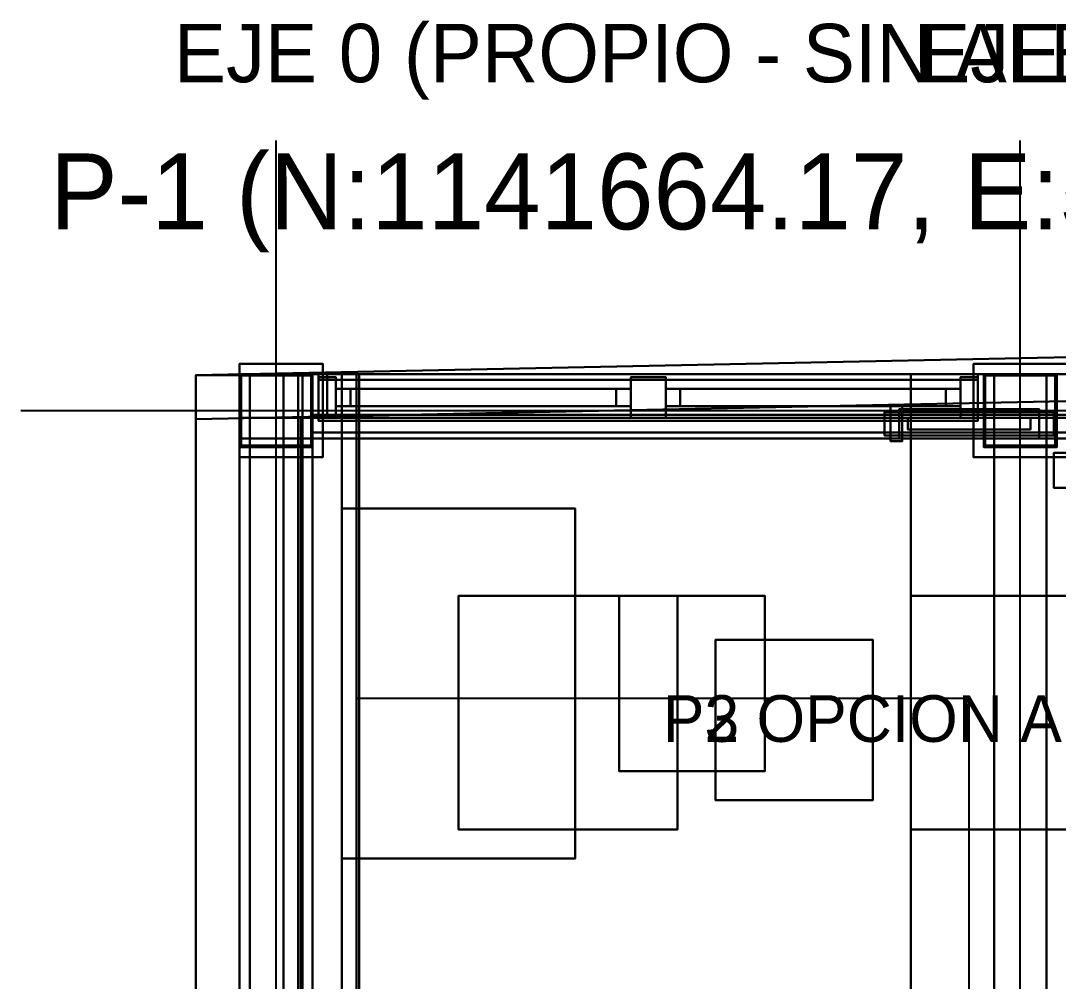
# Model space of a CAD drawing. Header units: metres. Extents: x -1 to 116, y -1 to 42.
# Drawn here: x -0.6 to 2.955, y 22.63 to 25.921 of the extents above; entities that cross this region are included whole.
import ezdxf

# ---------------------------------------------------------------- set-up
doc = ezdxf.new("R2010")
doc.units = ezdxf.units.M
for name, color, linetype in [('BALCONES_BARANDAS_3D', 30, 'CONTINUOUS'), ('CANALON_OCULTO_PROPIO_3D', 8, 'CONTINUOUS'), ('CERCA_PERIMETRAL_3D', 8, 'CONTINUOUS'), ('COLUMNAS_3D', 1, 'CONTINUOUS'), ('CUBIERTA_CHALET_3D', 9, 'CONTINUOUS'), ('EJES_ESTRUCTURALES', 1, 'CONTINUOUS'), ('ESTRUCTURA_MADERA_CHALET_3D', 34, 'CONTINUOUS'), ('LOSA_PISO_3D', 8, 'CONTINUOUS'), ('MUROS_EXTERIORES_3D', 7, 'CONTINUOUS'), ('P2_COLUMNAS_3D', 1, 'CONTINUOUS'), ('P2_LOSA_PISO_3D', 8, 'CONTINUOUS'), ('P2_MOBILIARIO_SOCIAL_3D', 34, 'CONTINUOUS'), ('P2_MUROS_EXT_3D', 34, 'CONTINUOUS'), ('P2_ROTULOS', 6, 'CONTINUOUS'), ('P3_COLUMNAS_METAL_NEGRO_3D', 8, 'CONTINUOUS'), ('P3_LOSA_STEELDECK_3D', 8, 'CONTINUOUS'), ('P3_MOBILIARIO_PRIVADO_3D', 34, 'CONTINUOUS'), ('P3_MUROS_EXT_3D', 34, 'CONTINUOUS'), ('P3_ROTULOS', 5, 'CONTINUOUS'), ('PB_MOBILIARIO_GARAJE_3D', 8, 'CONTINUOUS'), ('PB_ZOCALO_PIEDRA_3D', 8, 'CONTINUOUS'), ('TERRENO_3D', 3, 'CONTINUOUS')]:
    doc.layers.add(name, color=color, linetype=linetype)

msp = doc.modelspace()

# ---------------------------------------------------------------- linework, layer by layer
at = {"layer": 'BALCONES_BARANDAS_3D', "color": 30}
for points in [[(0.42, 24.55, 3.97), (2.68, 24.55, 3.97), (2.68, 24.71, 3.97), (0.42, 24.71, 3.97)], [(0.42, 24.55, 4.05), (2.68, 24.55, 4.05), (2.68, 24.71, 4.05), (0.42, 24.71, 4.05)], [(0.42, 24.71, 3.97), (2.68, 24.71, 3.97), (2.68, 24.71, 4.05), (0.42, 24.71, 4.05)], [(0.42, 24.55, 3.97), (0.42, 24.71, 3.97), (0.42, 24.71, 4.05), (0.42, 24.55, 4.05)], [(0.42, 24.55, 6.97), (2.68, 24.55, 6.97), (2.68, 24.71, 6.97), (0.42, 24.71, 6.97)], [(0.42, 24.55, 7.05), (2.68, 24.55, 7.05), (2.68, 24.71, 7.05), (0.42, 24.71, 7.05)], [(0.42, 24.71, 6.97), (2.68, 24.71, 6.97), (2.68, 24.71, 7.05), (0.42, 24.71, 7.05)], [(0.42, 24.55, 6.97), (0.42, 24.71, 6.97), (0.42, 24.71, 7.05), (0.42, 24.55, 7.05)], [(2.68, 24.55, 3.97), (2.68, 24.71, 3.97), (2.68, 24.71, 4.05), (2.68, 24.55, 4.05)], [(2.68, 24.55, 6.97), (2.68, 24.71, 6.97), (2.68, 24.71, 7.05), (2.68, 24.55, 7.05)], [(0.42, 24.56, 3), (0.48, 24.56, 3), (0.48, 24.7, 3), (0.42, 24.7, 3)], [(0.42, 24.56, 4.05), (0.48, 24.56, 4.05), (0.48, 24.7, 4.05), (0.42, 24.7, 4.05)], [(0.42, 24.7, 3), (0.48, 24.7, 3), (0.48, 24.7, 4.05), (0.42, 24.7, 4.05)], [(0.42, 24.56, 3), (0.42, 24.7, 3), (0.42, 24.7, 4.05), (0.42, 24.56, 4.05)], [(0.42, 24.56, 6), (0.48, 24.56, 6), (0.48, 24.7, 6), (0.42, 24.7, 6)], [(0.42, 24.56, 7.05), (0.48, 24.56, 7.05), (0.48, 24.7, 7.05), (0.42, 24.7, 7.05)], [(0.42, 24.7, 6), (0.48, 24.7, 6), (0.48, 24.7, 7.05), (0.42, 24.7, 7.05)], [(0.42, 24.56, 6), (0.42, 24.7, 6), (0.42, 24.7, 7.05), (0.42, 24.56, 7.05)], [(0.42, 24.57, 3.05), (2.68, 24.57, 3.05), (2.68, 24.69, 3.05), (0.42, 24.69, 3.05)], [(0.42, 24.57, 3.13), (2.68, 24.57, 3.13), (2.68, 24.69, 3.13), (0.42, 24.69, 3.13)], [(0.42, 24.69, 3.05), (2.68, 24.69, 3.05), (2.68, 24.69, 3.13), (0.42, 24.69, 3.13)], [(0.42, 24.57, 3.05), (0.42, 24.69, 3.05), (0.42, 24.69, 3.13), (0.42, 24.57, 3.13)], [(0.42, 24.57, 6.05), (2.68, 24.57, 6.05), (2.68, 24.69, 6.05), (0.42, 24.69, 6.05)], [(0.42, 24.57, 6.13), (2.68, 24.57, 6.13), (2.68, 24.69, 6.13), (0.42, 24.69, 6.13)], [(0.42, 24.69, 6.05), (2.68, 24.69, 6.05), (2.68, 24.69, 6.13), (0.42, 24.69, 6.13)], [(0.42, 24.57, 6.05), (0.42, 24.69, 6.05), (0.42, 24.69, 6.13), (0.42, 24.57, 6.13)], [(0.48, 24.56, 3), (0.48, 24.7, 3), (0.48, 24.7, 4.05), (0.48, 24.56, 4.05)], [(0.48, 24.56, 6), (0.48, 24.7, 6), (0.48, 24.7, 7.05), (0.48, 24.56, 7.05)], [(1.49, 24.56, 3), (1.61, 24.56, 3), (1.61, 24.7, 3), (1.49, 24.7, 3)], [(1.49, 24.56, 4.05), (1.61, 24.56, 4.05), (1.61, 24.7, 4.05), (1.49, 24.7, 4.05)], [(1.49, 24.7, 3), (1.61, 24.7, 3), (1.61, 24.7, 4.05), (1.49, 24.7, 4.05)], [(1.49, 24.56, 3), (1.49, 24.7, 3), (1.49, 24.7, 4.05), (1.49, 24.56, 4.05)], [(1.49, 24.56, 6), (1.61, 24.56, 6), (1.61, 24.7, 6), (1.49, 24.7, 6)], [(1.49, 24.56, 7.05), (1.61, 24.56, 7.05), (1.61, 24.7, 7.05), (1.49, 24.7, 7.05)], [(1.49, 24.7, 6), (1.61, 24.7, 6), (1.61, 24.7, 7.05), (1.49, 24.7, 7.05)], [(1.49, 24.56, 6), (1.49, 24.7, 6), (1.49, 24.7, 7.05), (1.49, 24.56, 7.05)], [(1.61, 24.56, 3), (1.61, 24.7, 3), (1.61, 24.7, 4.05), (1.61, 24.56, 4.05)], [(1.61, 24.56, 6), (1.61, 24.7, 6), (1.61, 24.7, 7.05), (1.61, 24.56, 7.05)], [(2.62, 24.56, 3), (2.68, 24.56, 3), (2.68, 24.7, 3), (2.62, 24.7, 3)], [(2.62, 24.56, 4.05), (2.68, 24.56, 4.05), (2.68, 24.7, 4.05), (2.62, 24.7, 4.05)], [(2.62, 24.7, 3), (2.68, 24.7, 3), (2.68, 24.7, 4.05), (2.62, 24.7, 4.05)], [(2.62, 24.56, 3), (2.62, 24.7, 3), (2.62, 24.7, 4.05), (2.62, 24.56, 4.05)], [(2.62, 24.56, 6), (2.68, 24.56, 6), (2.68, 24.7, 6), (2.62, 24.7, 6)], [(2.62, 24.56, 7.05), (2.68, 24.56, 7.05), (2.68, 24.7, 7.05), (2.62, 24.7, 7.05)], [(2.62, 24.7, 6), (2.68, 24.7, 6), (2.68, 24.7, 7.05), (2.62, 24.7, 7.05)], [(2.62, 24.56, 6), (2.62, 24.7, 6), (2.62, 24.7, 7.05), (2.62, 24.56, 7.05)], [(2.68, 24.56, 3), (2.68, 24.7, 3), (2.68, 24.7, 4.05), (2.68, 24.56, 4.05)], [(2.68, 24.56, 6), (2.68, 24.7, 6), (2.68, 24.7, 7.05), (2.68, 24.56, 7.05)], [(2.68, 24.57, 3.05), (2.68, 24.69, 3.05), (2.68, 24.69, 3.13), (2.68, 24.57, 3.13)], [(2.68, 24.57, 6.05), (2.68, 24.69, 6.05), (2.68, 24.69, 6.13), (2.68, 24.57, 6.13)], [(0.48, 24.6, 3.13), (0.53, 24.6, 3.13), (0.53, 24.66, 3.13), (0.48, 24.66, 3.13)], [(0.48, 24.66, 3.13), (0.53, 24.66, 3.13), (1.49, 24.66, 3.97), (1.44, 24.66, 3.97)], [(0.48, 24.6, 3.13), (0.48, 24.66, 3.13), (1.44, 24.66, 3.97), (1.44, 24.6, 3.97)], [(0.48, 24.6, 3.97), (0.53, 24.6, 3.97), (0.53, 24.66, 3.97), (0.48, 24.66, 3.97)], [(1.44, 24.66, 3.13), (1.49, 24.66, 3.13), (0.53, 24.66, 3.97), (0.48, 24.66, 3.97)], [(1.44, 24.6, 3.13), (1.44, 24.66, 3.13), (0.48, 24.66, 3.97), (0.48, 24.6, 3.97)], [(0.48, 24.6, 6.13), (0.53, 24.6, 6.13), (0.53, 24.66, 6.13), (0.48, 24.66, 6.13)], [(0.48, 24.66, 6.13), (0.53, 24.66, 6.13), (1.49, 24.66, 6.97), (1.44, 24.66, 6.97)], [(0.48, 24.6, 6.13), (0.48, 24.66, 6.13), (1.44, 24.66, 6.97), (1.44, 24.6, 6.97)], [(0.48, 24.6, 6.97), (0.53, 24.6, 6.97), (0.53, 24.66, 6.97), (0.48, 24.66, 6.97)], [(1.44, 24.66, 6.13), (1.49, 24.66, 6.13), (0.53, 24.66, 6.97), (0.48, 24.66, 6.97)], [(1.44, 24.6, 6.13), (1.44, 24.66, 6.13), (0.48, 24.66, 6.97), (0.48, 24.6, 6.97)], [(0.53, 24.6, 3.13), (0.53, 24.66, 3.13), (1.49, 24.66, 3.97), (1.49, 24.6, 3.97)], [(1.49, 24.6, 3.13), (1.49, 24.66, 3.13), (0.53, 24.66, 3.97), (0.53, 24.6, 3.97)], [(0.53, 24.6, 6.13), (0.53, 24.66, 6.13), (1.49, 24.66, 6.97), (1.49, 24.6, 6.97)], [(1.49, 24.6, 6.13), (1.49, 24.66, 6.13), (0.53, 24.66, 6.97), (0.53, 24.6, 6.97)], [(1.44, 24.6, 3.97), (1.49, 24.6, 3.97), (1.49, 24.66, 3.97), (1.44, 24.66, 3.97)], [(1.44, 24.6, 3.13), (1.49, 24.6, 3.13), (1.49, 24.66, 3.13), (1.44, 24.66, 3.13)], [(1.44, 24.6, 6.97), (1.49, 24.6, 6.97), (1.49, 24.66, 6.97), (1.44, 24.66, 6.97)], [(1.44, 24.6, 6.13), (1.49, 24.6, 6.13), (1.49, 24.66, 6.13), (1.44, 24.66, 6.13)], [(1.61, 24.6, 3.13), (1.66, 24.6, 3.13), (1.66, 24.66, 3.13), (1.61, 24.66, 3.13)], [(1.61, 24.66, 3.13), (1.66, 24.66, 3.13), (2.62, 24.66, 3.97), (2.57, 24.66, 3.97)], [(1.61, 24.6, 3.13), (1.61, 24.66, 3.13), (2.57, 24.66, 3.97), (2.57, 24.6, 3.97)], [(1.61, 24.6, 3.97), (1.66, 24.6, 3.97), (1.66, 24.66, 3.97), (1.61, 24.66, 3.97)], [(2.57, 24.66, 3.13), (2.62, 24.66, 3.13), (1.66, 24.66, 3.97), (1.61, 24.66, 3.97)], [(2.57, 24.6, 3.13), (2.57, 24.66, 3.13), (1.61, 24.66, 3.97), (1.61, 24.6, 3.97)], [(1.61, 24.6, 6.13), (1.66, 24.6, 6.13), (1.66, 24.66, 6.13), (1.61, 24.66, 6.13)], [(1.61, 24.66, 6.13), (1.66, 24.66, 6.13), (2.62, 24.66, 6.97), (2.57, 24.66, 6.97)], [(1.61, 24.6, 6.13), (1.61, 24.66, 6.13), (2.57, 24.66, 6.97), (2.57, 24.6, 6.97)], [(1.61, 24.6, 6.97), (1.66, 24.6, 6.97), (1.66, 24.66, 6.97), (1.61, 24.66, 6.97)], [(2.57, 24.66, 6.13), (2.62, 24.66, 6.13), (1.66, 24.66, 6.97), (1.61, 24.66, 6.97)], [(2.57, 24.6, 6.13), (2.57, 24.66, 6.13), (1.61, 24.66, 6.97), (1.61, 24.6, 6.97)], [(1.66, 24.6, 3.13), (1.66, 24.66, 3.13), (2.62, 24.66, 3.97), (2.62, 24.6, 3.97)], [(2.62, 24.6, 3.13), (2.62, 24.66, 3.13), (1.66, 24.66, 3.97), (1.66, 24.6, 3.97)], [(1.66, 24.6, 6.13), (1.66, 24.66, 6.13), (2.62, 24.66, 6.97), (2.62, 24.6, 6.97)], [(2.62, 24.6, 6.13), (2.62, 24.66, 6.13), (1.66, 24.66, 6.97), (1.66, 24.6, 6.97)], [(2.57, 24.6, 3.97), (2.62, 24.6, 3.97), (2.62, 24.66, 3.97), (2.57, 24.66, 3.97)], [(2.57, 24.6, 3.13), (2.62, 24.6, 3.13), (2.62, 24.66, 3.13), (2.57, 24.66, 3.13)], [(2.57, 24.6, 6.97), (2.62, 24.6, 6.97), (2.62, 24.66, 6.97), (2.57, 24.66, 6.97)], [(2.57, 24.6, 6.13), (2.62, 24.6, 6.13), (2.62, 24.66, 6.13), (2.57, 24.66, 6.13)], [(0.42, 24.57, 3.05), (2.68, 24.57, 3.05), (2.68, 24.57, 3.13), (0.42, 24.57, 3.13)], [(0.42, 24.57, 6.05), (2.68, 24.57, 6.05), (2.68, 24.57, 6.13), (0.42, 24.57, 6.13)], [(0.48, 24.6, 3.13), (0.53, 24.6, 3.13), (1.49, 24.6, 3.97), (1.44, 24.6, 3.97)], [(1.44, 24.6, 3.13), (1.49, 24.6, 3.13), (0.53, 24.6, 3.97), (0.48, 24.6, 3.97)], [(0.48, 24.6, 6.13), (0.53, 24.6, 6.13), (1.49, 24.6, 6.97), (1.44, 24.6, 6.97)], [(1.44, 24.6, 6.13), (1.49, 24.6, 6.13), (0.53, 24.6, 6.97), (0.48, 24.6, 6.97)], [(1.61, 24.6, 3.13), (1.66, 24.6, 3.13), (2.62, 24.6, 3.97), (2.57, 24.6, 3.97)], [(2.57, 24.6, 3.13), (2.62, 24.6, 3.13), (1.66, 24.6, 3.97), (1.61, 24.6, 3.97)], [(1.61, 24.6, 6.13), (1.66, 24.6, 6.13), (2.62, 24.6, 6.97), (2.57, 24.6, 6.97)], [(2.57, 24.6, 6.13), (2.62, 24.6, 6.13), (1.66, 24.6, 6.97), (1.61, 24.6, 6.97)], [(0.42, 24.56, 3), (0.48, 24.56, 3), (0.48, 24.56, 4.05), (0.42, 24.56, 4.05)], [(0.42, 24.56, 6), (0.48, 24.56, 6), (0.48, 24.56, 7.05), (0.42, 24.56, 7.05)], [(0.42, 24.55, 3.97), (2.68, 24.55, 3.97), (2.68, 24.55, 4.05), (0.42, 24.55, 4.05)], [(0.42, 24.55, 6.97), (2.68, 24.55, 6.97), (2.68, 24.55, 7.05), (0.42, 24.55, 7.05)], [(1.49, 24.56, 3), (1.61, 24.56, 3), (1.61, 24.56, 4.05), (1.49, 24.56, 4.05)], [(1.49, 24.56, 6), (1.61, 24.56, 6), (1.61, 24.56, 7.05), (1.49, 24.56, 7.05)], [(2.62, 24.56, 3), (2.68, 24.56, 3), (2.68, 24.56, 4.05), (2.62, 24.56, 4.05)], [(2.62, 24.56, 6), (2.68, 24.56, 6), (2.68, 24.56, 7.05), (2.62, 24.56, 7.05)]]:
    msp.add_3dface(points, dxfattribs=at)
at = {"layer": 'CANALON_OCULTO_PROPIO_3D', "color": 8}
for points in [[(0.15, 7.45, 9.28), (0.35, 7.45, 9.28), (0.35, 24.71, 9.28), (0.15, 24.71, 9.28)], [(0.15, 7.45, 9.34), (0.35, 7.45, 9.34), (0.35, 24.71, 9.34), (0.15, 24.71, 9.34)], [(0.15, 24.71, 9.28), (0.35, 24.71, 9.28), (0.35, 24.71, 9.34), (0.15, 24.71, 9.34)], [(0.15, 7.45, 9.28), (0.15, 24.71, 9.28), (0.15, 24.71, 9.34), (0.15, 7.45, 9.34)], [(0.3, 7.45, 8.82), (0.55, 7.45, 8.82), (0.55, 24.71, 8.82), (0.3, 24.71, 8.82)], [(0.3, 7.45, 8.88), (0.55, 7.45, 8.88), (0.55, 24.71, 8.88), (0.3, 24.71, 8.88)], [(0.3, 24.71, 8.82), (0.55, 24.71, 8.82), (0.55, 24.71, 8.88), (0.3, 24.71, 8.88)], [(0.3, 7.45, 8.82), (0.3, 24.71, 8.82), (0.3, 24.71, 8.88), (0.3, 7.45, 8.88)], [(0.35, 7.45, 9.28), (0.35, 24.71, 9.28), (0.35, 24.71, 9.34), (0.35, 7.45, 9.34)], [(0.5, 7.45, 8.88), (0.56, 7.45, 8.88), (0.56, 24.71, 8.88), (0.5, 24.71, 8.88)], [(0.5, 7.45, 9.02), (0.56, 7.45, 9.02), (0.56, 24.71, 9.02), (0.5, 24.71, 9.02)], [(0.5, 24.71, 8.88), (0.56, 24.71, 8.88), (0.56, 24.71, 9.02), (0.5, 24.71, 9.02)], [(0.5, 7.45, 8.88), (0.5, 24.71, 8.88), (0.5, 24.71, 9.02), (0.5, 7.45, 9.02)], [(0.55, 7.45, 8.82), (0.55, 24.71, 8.82), (0.55, 24.71, 8.88), (0.55, 7.45, 8.88)], [(0.56, 7.45, 8.88), (0.56, 24.71, 8.88), (0.56, 24.71, 9.02), (0.56, 7.45, 9.02)]]:
    msp.add_3dface(points, dxfattribs=at)
at = {"layer": 'CERCA_PERIMETRAL_3D', "color": 1}
for points in [[(0, 24.556, -0.2), (11.3703, 24.7909, -0.2), (11.3703, 24.9409, -0.2), (0, 24.706, -0.2)], [(0, 24.556, 0.1), (11.3703, 24.7909, 0.1), (11.3703, 24.9409, 0.1), (0, 24.706, 0.1)], [(0, 24.706, -0.2), (11.3703, 24.9409, -0.2), (11.3703, 24.9409, 0.1), (0, 24.706, 0.1)], [(0, 24.556, -0.2), (11.3703, 24.7909, -0.2), (11.3703, 24.7909, 0.1), (0, 24.556, 0.1)], [(0, 24.556, -0.2), (0, 24.706, -0.2), (0, 24.706, 0.1), (0, 24.556, 0.1)]]:
    msp.add_3dface(points, dxfattribs=at)
at = {"layer": 'CERCA_PERIMETRAL_3D', "color": 8}
for points in [[(0, 11.3), (0.15, 11.3), (0.15, 24.706), (0, 24.706)], [(0, 11.3, 2.5), (0.15, 11.3, 2.5), (0.15, 24.706, 2.5), (0, 24.706, 2.5)], [(0, 24.706), (0.15, 24.706), (0.15, 24.706, 2.5), (0, 24.706, 2.5)], [(0, 11.3), (0, 24.706), (0, 24.706, 2.5), (0, 11.3, 2.5)], [(0.15, 11.3), (0.15, 24.706), (0.15, 24.706, 2.5), (0.15, 11.3, 2.5)]]:
    msp.add_3dface(points, dxfattribs=at)
at = {"layer": 'COLUMNAS_3D', "color": 1}
for points in [[(0.15, 24.46), (0.4, 24.46), (0.4, 24.71), (0.15, 24.71)], [(0.15, 24.46, 2.85), (0.4, 24.46, 2.85), (0.4, 24.71, 2.85), (0.15, 24.71, 2.85)], [(0.15, 24.71), (0.4, 24.71), (0.4, 24.71, 2.85), (0.15, 24.71, 2.85)], [(0.15, 24.46), (0.15, 24.71), (0.15, 24.71, 2.85), (0.15, 24.46, 2.85)], [(0.4, 24.46), (0.4, 24.71), (0.4, 24.71, 2.85), (0.4, 24.46, 2.85)], [(2.7, 24.46), (2.95, 24.46), (2.95, 24.71), (2.7, 24.71)], [(2.7, 24.46, 2.85), (2.95, 24.46, 2.85), (2.95, 24.71, 2.85), (2.7, 24.71, 2.85)], [(2.7, 24.71), (2.95, 24.71), (2.95, 24.71, 2.85), (2.7, 24.71, 2.85)], [(2.7, 24.46), (2.7, 24.71), (2.7, 24.71, 2.85), (2.7, 24.46, 2.85)], [(2.95, 24.46), (2.95, 24.71), (2.95, 24.71, 2.85), (2.95, 24.46, 2.85)], [(0.15, 24.46), (0.4, 24.46), (0.4, 24.46, 2.85), (0.15, 24.46, 2.85)], [(2.7, 24.46), (2.95, 24.46), (2.95, 24.46, 2.85), (2.7, 24.46, 2.85)]]:
    msp.add_3dface(points, dxfattribs=at)
at = {"layer": 'CUBIERTA_CHALET_3D', "color": 9}
for points in [[(0.4, 7.45, 8.9188), (2.45, 7.45, 10.1997), (2.45, 24.71, 10.1997), (0.4, 24.71, 8.9188)], [(0.4, 7.45, 9.0988), (2.45, 7.45, 10.3797), (2.45, 24.71, 10.3797), (0.4, 24.71, 9.0988)], [(0.4, 24.71, 8.9188), (2.45, 24.71, 10.1997), (2.45, 24.71, 10.3797), (0.4, 24.71, 9.0988)], [(0.4, 7.45, 8.9188), (0.4, 24.71, 8.9188), (0.4, 24.71, 9.0988), (0.4, 7.45, 9.0988)], [(2.45, 7.45, 10.1997), (2.45, 24.71, 10.1997), (2.45, 24.71, 10.3797), (2.45, 7.45, 10.3797)], [(2.45, 14.3, 10.1997), (4.85, 14.3, 11.6994), (4.85, 24.71, 11.6994), (2.45, 24.71, 10.1997)], [(2.45, 14.3, 10.3797), (4.85, 14.3, 11.8794), (4.85, 24.71, 11.8794), (2.45, 24.71, 10.3797)], [(2.45, 24.71, 10.1997), (4.85, 24.71, 11.6994), (4.85, 24.71, 11.8794), (2.45, 24.71, 10.3797)], [(2.45, 14.3, 10.1997), (2.45, 24.71, 10.1997), (2.45, 24.71, 10.3797), (2.45, 14.3, 10.3797)]]:
    msp.add_3dface(points, dxfattribs=at)
at = {"layer": 'EJES_ESTRUCTURALES', "color": 1}
for p, q in [((0.275, 1.8), (0.275, 25.51)), ((2.825, 1.8), (2.825, 25.51)), ((-0.6, 24.585), (10.4, 24.585))]:
    msp.add_line(p, q, dxfattribs=at)
at = {"layer": 'ESTRUCTURA_MADERA_CHALET_3D', "color": 34}
for points in [[(0.45, 24.56, 8.67), (9.15, 24.56, 8.67), (9.15, 24.71, 8.67), (0.45, 24.71, 8.67)], [(0.45, 24.56, 8.85), (9.15, 24.56, 8.85), (9.15, 24.71, 8.85), (0.45, 24.71, 8.85)], [(0.45, 24.71, 8.67), (9.15, 24.71, 8.67), (9.15, 24.71, 8.85), (0.45, 24.71, 8.85)], [(0.45, 24.56, 8.67), (0.45, 24.71, 8.67), (0.45, 24.71, 8.85), (0.45, 24.56, 8.85)], [(0.45, 24.56, 8.67), (9.15, 24.56, 8.67), (9.15, 24.56, 8.85), (0.45, 24.56, 8.85)]]:
    msp.add_3dface(points, dxfattribs=at)
at = {"layer": 'LOSA_PISO_3D', "color": 8}
for points in [[(0.15, 10.35, -0.15), (9.15, 10.35, -0.15), (9.15, 24.71, -0.15), (0.15, 24.71, -0.15)], [(0.15, 10.35), (9.15, 10.35), (9.15, 24.71), (0.15, 24.71)], [(0.15, 24.71, -0.15), (9.15, 24.71, -0.15), (9.15, 24.71), (0.15, 24.71)], [(0.15, 10.35, -0.15), (0.15, 24.71, -0.15), (0.15, 24.71), (0.15, 10.35)]]:
    msp.add_3dface(points, dxfattribs=at)
at = {"layer": 'MUROS_EXTERIORES_3D', "color": 7}
for points in [[(0.15, 3), (0.3, 3), (0.3, 24.71), (0.15, 24.71)], [(0.15, 3, 2.85), (0.3, 3, 2.85), (0.3, 24.71, 2.85), (0.15, 24.71, 2.85)], [(0.15, 24.71), (0.3, 24.71), (0.3, 24.71, 2.85), (0.15, 24.71, 2.85)], [(0.15, 3), (0.15, 24.71), (0.15, 24.71, 2.85), (0.15, 3, 2.85)], [(0.15, 24.56), (0.4, 24.56), (0.4, 24.71), (0.15, 24.71)], [(0.15, 24.56, 2.85), (0.4, 24.56, 2.85), (0.4, 24.71, 2.85), (0.15, 24.71, 2.85)], [(0.15, 24.71), (0.4, 24.71), (0.4, 24.71, 2.85), (0.15, 24.71, 2.85)], [(0.15, 24.56), (0.15, 24.71), (0.15, 24.71, 2.85), (0.15, 24.56, 2.85)], [(0.3, 3), (0.3, 24.71), (0.3, 24.71, 2.85), (0.3, 3, 2.85)], [(0.4, 24.56), (0.4, 24.71), (0.4, 24.71, 2.85), (0.4, 24.56, 2.85)], [(0.4, 24.56, 2.4), (2.7, 24.56, 2.4), (2.7, 24.71, 2.4), (0.4, 24.71, 2.4)], [(0.4, 24.56, 2.85), (2.7, 24.56, 2.85), (2.7, 24.71, 2.85), (0.4, 24.71, 2.85)], [(0.4, 24.71, 2.4), (2.7, 24.71, 2.4), (2.7, 24.71, 2.85), (0.4, 24.71, 2.85)], [(0.4, 24.56, 2.4), (0.4, 24.71, 2.4), (0.4, 24.71, 2.85), (0.4, 24.56, 2.85)], [(2.7, 24.56, 2.4), (2.7, 24.71, 2.4), (2.7, 24.71, 2.85), (2.7, 24.56, 2.85)], [(2.7, 24.56), (3.65, 24.56), (3.65, 24.71), (2.7, 24.71)], [(2.7, 24.56, 2.85), (3.65, 24.56, 2.85), (3.65, 24.71, 2.85), (2.7, 24.71, 2.85)], [(2.7, 24.71), (3.65, 24.71), (3.65, 24.71, 2.85), (2.7, 24.71, 2.85)], [(2.7, 24.56), (2.7, 24.71), (2.7, 24.71, 2.85), (2.7, 24.56, 2.85)], [(0.15, 24.56), (0.4, 24.56), (0.4, 24.56, 2.85), (0.15, 24.56, 2.85)], [(0.4, 24.56, 2.4), (2.7, 24.56, 2.4), (2.7, 24.56, 2.85), (0.4, 24.56, 2.85)], [(2.7, 24.56), (3.65, 24.56), (3.65, 24.56, 2.85), (2.7, 24.56, 2.85)]]:
    msp.add_3dface(points, dxfattribs=at)
at = {"layer": 'P2_COLUMNAS_3D', "color": 1}
for points in [[(0.15, 24.46, 3), (0.4, 24.46, 3), (0.4, 24.71, 3), (0.15, 24.71, 3)], [(0.15, 24.46, 5.85), (0.4, 24.46, 5.85), (0.4, 24.71, 5.85), (0.15, 24.71, 5.85)], [(0.15, 24.71, 3), (0.4, 24.71, 3), (0.4, 24.71, 5.85), (0.15, 24.71, 5.85)], [(0.15, 24.46, 3), (0.15, 24.71, 3), (0.15, 24.71, 5.85), (0.15, 24.46, 5.85)], [(0.4, 24.46, 3), (0.4, 24.71, 3), (0.4, 24.71, 5.85), (0.4, 24.46, 5.85)], [(2.7, 24.46, 3), (2.95, 24.46, 3), (2.95, 24.71, 3), (2.7, 24.71, 3)], [(2.7, 24.46, 5.85), (2.95, 24.46, 5.85), (2.95, 24.71, 5.85), (2.7, 24.71, 5.85)], [(2.7, 24.71, 3), (2.95, 24.71, 3), (2.95, 24.71, 5.85), (2.7, 24.71, 5.85)], [(2.7, 24.46, 3), (2.7, 24.71, 3), (2.7, 24.71, 5.85), (2.7, 24.46, 5.85)], [(2.95, 24.46, 3), (2.95, 24.71, 3), (2.95, 24.71, 5.85), (2.95, 24.46, 5.85)], [(0.15, 24.46, 3), (0.4, 24.46, 3), (0.4, 24.46, 5.85), (0.15, 24.46, 5.85)], [(2.7, 24.46, 3), (2.95, 24.46, 3), (2.95, 24.46, 5.85), (2.7, 24.46, 5.85)]]:
    msp.add_3dface(points, dxfattribs=at)
at = {"layer": 'P2_LOSA_PISO_3D', "color": 8}
for points in [[(0.15, 10.35, 2.85), (9.15, 10.35, 2.85), (9.15, 24.71, 2.85), (0.15, 24.71, 2.85)], [(0.15, 10.35, 3), (9.15, 10.35, 3), (9.15, 24.71, 3), (0.15, 24.71, 3)], [(0.15, 24.71, 2.85), (9.15, 24.71, 2.85), (9.15, 24.71, 3), (0.15, 24.71, 3)], [(0.15, 10.35, 2.85), (0.15, 24.71, 2.85), (0.15, 24.71, 3), (0.15, 10.35, 3)]]:
    msp.add_3dface(points, dxfattribs=at)
at = {"layer": 'P2_MOBILIARIO_SOCIAL_3D', "color": 34}
for points in [[(0.5, 23.05, 3), (1.3, 23.05, 3), (1.3, 24.25, 3), (0.5, 24.25, 3)], [(0.5, 23.05, 3.42), (1.3, 23.05, 3.42), (1.3, 24.25, 3.42), (0.5, 24.25, 3.42)], [(0.5, 24.25, 3), (1.3, 24.25, 3), (1.3, 24.25, 3.42), (0.5, 24.25, 3.42)], [(0.5, 23.05, 3), (0.5, 24.25, 3), (0.5, 24.25, 3.42), (0.5, 23.05, 3.42)], [(1.3, 23.05, 3), (1.3, 24.25, 3), (1.3, 24.25, 3.42), (1.3, 23.05, 3.42)], [(1.45, 23.35, 3), (1.95, 23.35, 3), (1.95, 23.95, 3), (1.45, 23.95, 3)], [(1.45, 23.35, 3.42), (1.95, 23.35, 3.42), (1.95, 23.95, 3.42), (1.45, 23.95, 3.42)], [(1.45, 23.95, 3), (1.95, 23.95, 3), (1.95, 23.95, 3.42), (1.45, 23.95, 3.42)], [(1.45, 23.35, 3), (1.45, 23.95, 3), (1.45, 23.95, 3.42), (1.45, 23.35, 3.42)], [(1.95, 23.35, 3), (1.95, 23.95, 3), (1.95, 23.95, 3.42), (1.95, 23.35, 3.42)], [(1.45, 23.35, 3), (1.95, 23.35, 3), (1.95, 23.35, 3.42), (1.45, 23.35, 3.42)], [(0.5, 23.05, 3), (1.3, 23.05, 3), (1.3, 23.05, 3.42), (0.5, 23.05, 3.42)]]:
    msp.add_3dface(points, dxfattribs=at)
at = {"layer": 'P2_MUROS_EXT_3D', "color": 34}
for points in [[(0.15, 3, 3), (0.3, 3, 3), (0.3, 24.71, 3), (0.15, 24.71, 3)], [(0.15, 3, 5.85), (0.3, 3, 5.85), (0.3, 24.71, 5.85), (0.15, 24.71, 5.85)], [(0.15, 24.71, 3), (0.3, 24.71, 3), (0.3, 24.71, 5.85), (0.15, 24.71, 5.85)], [(0.15, 3, 3), (0.15, 24.71, 3), (0.15, 24.71, 5.85), (0.15, 3, 5.85)], [(0.3, 3, 3), (0.3, 24.71, 3), (0.3, 24.71, 5.85), (0.3, 3, 5.85)]]:
    msp.add_3dface(points, dxfattribs=at)
at = {"layer": 'P3_COLUMNAS_METAL_NEGRO_3D', "color": 8}
for points in [[(0.15, 24.425, 6), (0.435, 24.425, 6), (0.435, 24.745, 6), (0.15, 24.745, 6)], [(0.15, 24.425, 6.03), (0.435, 24.425, 6.03), (0.435, 24.745, 6.03), (0.15, 24.745, 6.03)], [(0.15, 24.745, 6), (0.435, 24.745, 6), (0.435, 24.745, 6.03), (0.15, 24.745, 6.03)], [(0.15, 24.425, 6), (0.15, 24.745, 6), (0.15, 24.745, 6.03), (0.15, 24.425, 6.03)], [(0.435, 24.425, 6), (0.435, 24.745, 6), (0.435, 24.745, 6.03), (0.435, 24.425, 6.03)], [(2.665, 24.425, 6), (2.985, 24.425, 6), (2.985, 24.745, 6), (2.665, 24.745, 6)], [(2.665, 24.425, 6.03), (2.985, 24.425, 6.03), (2.985, 24.745, 6.03), (2.665, 24.745, 6.03)], [(2.665, 24.745, 6), (2.985, 24.745, 6), (2.985, 24.745, 6.03), (2.665, 24.745, 6.03)], [(2.665, 24.425, 6), (2.665, 24.745, 6), (2.665, 24.745, 6.03), (2.665, 24.425, 6.03)], [(0.185, 3.15, 5.8), (0.365, 3.15, 5.8), (0.365, 24.71, 5.8), (0.185, 24.71, 5.8)], [(0.185, 3.15, 5.85), (0.365, 3.15, 5.85), (0.365, 24.71, 5.85), (0.185, 24.71, 5.85)], [(0.185, 24.71, 5.8), (0.365, 24.71, 5.8), (0.365, 24.71, 5.85), (0.185, 24.71, 5.85)], [(0.185, 3.15, 5.8), (0.185, 24.71, 5.8), (0.185, 24.71, 5.85), (0.185, 3.15, 5.85)], [(0.365, 3.15, 5.8), (0.365, 24.71, 5.8), (0.365, 24.71, 5.85), (0.365, 3.15, 5.85)], [(2.735, 3.15, 5.8), (2.915, 3.15, 5.8), (2.915, 24.71, 5.8), (2.735, 24.71, 5.8)], [(2.735, 3.15, 5.85), (2.915, 3.15, 5.85), (2.915, 24.71, 5.85), (2.735, 24.71, 5.85)], [(2.735, 24.71, 5.8), (2.915, 24.71, 5.8), (2.915, 24.71, 5.85), (2.735, 24.71, 5.85)], [(2.735, 3.15, 5.8), (2.735, 24.71, 5.8), (2.735, 24.71, 5.85), (2.735, 3.15, 5.85)], [(2.915, 3.15, 5.8), (2.915, 24.71, 5.8), (2.915, 24.71, 5.85), (2.915, 3.15, 5.85)], [(0.155, 24.465, 6), (0.395, 24.465, 6), (0.395, 24.705, 6), (0.155, 24.705, 6)], [(0.155, 24.465, 8.8406), (0.395, 24.465, 8.8406), (0.395, 24.705, 8.8406), (0.155, 24.705, 8.8406)], [(0.155, 24.705, 6), (0.395, 24.705, 6), (0.395, 24.705, 8.8406), (0.155, 24.705, 8.8406)], [(0.155, 24.465, 6), (0.155, 24.705, 6), (0.155, 24.705, 8.8406), (0.155, 24.465, 8.8406)], [(0.395, 24.465, 6), (0.395, 24.705, 6), (0.395, 24.705, 8.8406), (0.395, 24.465, 8.8406)], [(2.705, 24.465, 6), (2.945, 24.465, 6), (2.945, 24.705, 6), (2.705, 24.705, 6)], [(2.705, 24.465, 8.85), (2.945, 24.465, 8.85), (2.945, 24.705, 8.85), (2.705, 24.705, 8.85)], [(2.705, 24.705, 6), (2.945, 24.705, 6), (2.945, 24.705, 8.85), (2.705, 24.705, 8.85)], [(2.705, 24.465, 6), (2.705, 24.705, 6), (2.705, 24.705, 8.85), (2.705, 24.465, 8.85)], [(2.945, 24.465, 6), (2.945, 24.705, 6), (2.945, 24.705, 8.85), (2.945, 24.465, 8.85)], [(0.155, 24.465, 6), (0.395, 24.465, 6), (0.395, 24.465, 8.8406), (0.155, 24.465, 8.8406)], [(2.705, 24.465, 6), (2.945, 24.465, 6), (2.945, 24.465, 8.85), (2.705, 24.465, 8.85)], [(0.15, 24.425, 6), (0.435, 24.425, 6), (0.435, 24.425, 6.03), (0.15, 24.425, 6.03)], [(2.665, 24.425, 6), (2.985, 24.425, 6), (2.985, 24.425, 6.03), (2.665, 24.425, 6.03)]]:
    msp.add_3dface(points, dxfattribs=at)
at = {"layer": 'P3_LOSA_STEELDECK_3D', "color": 8}
for points in [[(0.15, 10.4, 5.85), (9.15, 10.4, 5.85), (9.15, 24.71, 5.85), (0.15, 24.71, 5.85)], [(0.15, 10.4, 6), (9.15, 10.4, 6), (9.15, 24.71, 6), (0.15, 24.71, 6)], [(0.15, 24.71, 5.85), (9.15, 24.71, 5.85), (9.15, 24.71, 6), (0.15, 24.71, 6)], [(0.15, 10.4, 5.85), (0.15, 24.71, 5.85), (0.15, 24.71, 6), (0.15, 10.4, 6)]]:
    msp.add_3dface(points, dxfattribs=at)
at = {"layer": 'P3_MOBILIARIO_PRIVADO_3D', "color": 30}
for points in [[(0.9, 23.15, 6), (1.65, 23.15, 6), (1.65, 23.95, 6), (0.9, 23.95, 6)], [(0.9, 23.15, 6.44), (1.65, 23.15, 6.44), (1.65, 23.95, 6.44), (0.9, 23.95, 6.44)], [(0.9, 23.95, 6), (1.65, 23.95, 6), (1.65, 23.95, 6.44), (0.9, 23.95, 6.44)], [(0.9, 23.15, 6), (0.9, 23.95, 6), (0.9, 23.95, 6.44), (0.9, 23.15, 6.44)], [(1.65, 23.15, 6), (1.65, 23.95, 6), (1.65, 23.95, 6.44), (1.65, 23.15, 6.44)], [(2.45, 23.15, 6), (3.2, 23.15, 6), (3.2, 23.95, 6), (2.45, 23.95, 6)], [(2.45, 23.15, 6.44), (3.2, 23.15, 6.44), (3.2, 23.95, 6.44), (2.45, 23.95, 6.44)], [(2.45, 23.95, 6), (3.2, 23.95, 6), (3.2, 23.95, 6.44), (2.45, 23.95, 6.44)], [(2.45, 23.15, 6), (2.45, 23.95, 6), (2.45, 23.95, 6.44), (2.45, 23.15, 6.44)], [(0.9, 23.15, 6), (1.65, 23.15, 6), (1.65, 23.15, 6.44), (0.9, 23.15, 6.44)], [(2.45, 23.15, 6), (3.2, 23.15, 6), (3.2, 23.15, 6.44), (2.45, 23.15, 6.44)]]:
    msp.add_3dface(points, dxfattribs=at)
at = {"layer": 'P3_MOBILIARIO_PRIVADO_3D', "color": 34}
for points in [[(1.78, 23.25, 6), (2.32, 23.25, 6), (2.32, 23.8, 6), (1.78, 23.8, 6)], [(1.78, 23.25, 6.48), (2.32, 23.25, 6.48), (2.32, 23.8, 6.48), (1.78, 23.8, 6.48)], [(1.78, 23.8, 6), (2.32, 23.8, 6), (2.32, 23.8, 6.48), (1.78, 23.8, 6.48)], [(1.78, 23.25, 6), (1.78, 23.8, 6), (1.78, 23.8, 6.48), (1.78, 23.25, 6.48)], [(2.32, 23.25, 6), (2.32, 23.8, 6), (2.32, 23.8, 6.48), (2.32, 23.25, 6.48)], [(1.78, 23.25, 6), (2.32, 23.25, 6), (2.32, 23.25, 6.48), (1.78, 23.25, 6.48)]]:
    msp.add_3dface(points, dxfattribs=at)
at = {"layer": 'P3_MUROS_EXT_3D', "color": 34}
for points in [[(0.15, 7.45, 6), (0.3, 7.45, 6), (0.3, 24.71, 6), (0.15, 24.71, 6)], [(0.15, 7.45, 9.28), (0.3, 7.45, 9.28), (0.3, 24.71, 9.28), (0.15, 24.71, 9.28)], [(0.15, 24.71, 6), (0.3, 24.71, 6), (0.3, 24.71, 9.28), (0.15, 24.71, 9.28)], [(0.15, 7.45, 6), (0.15, 24.71, 6), (0.15, 24.71, 9.28), (0.15, 7.45, 9.28)], [(0.3, 7.45, 6), (0.3, 24.71, 6), (0.3, 24.71, 9.28), (0.3, 7.45, 9.28)]]:
    msp.add_3dface(points, dxfattribs=at)
at = {"layer": 'PB_MOBILIARIO_GARAJE_3D', "color": 8}
for p, q in [((0.55, 23.6, 0.005), (2.65, 23.6, 0.005)), ((0.55, 18.2, 0.005), (0.55, 23.6, 0.005)), ((2.65, 18.2, 0.005), (2.65, 23.6, 0.005))]:
    msp.add_line(p, q, dxfattribs=at)
for points in [[(0.4, 24.49, 2.35), (3.26, 24.49, 2.35), (3.26, 24.57, 2.35), (0.4, 24.57, 2.35)], [(0.4, 24.49, 2.42), (3.26, 24.49, 2.42), (3.26, 24.57, 2.42), (0.4, 24.57, 2.42)], [(0.4, 24.57, 2.35), (3.26, 24.57, 2.35), (3.26, 24.57, 2.42), (0.4, 24.57, 2.42)], [(0.4, 24.49, 2.35), (0.4, 24.57, 2.35), (0.4, 24.57, 2.42), (0.4, 24.49, 2.42)], [(2.38, 24.48, 0.95), (2.42, 24.48, 0.95), (2.42, 24.6, 0.95), (2.38, 24.6, 0.95)], [(2.38, 24.48, 1.3), (2.42, 24.48, 1.3), (2.42, 24.6, 1.3), (2.38, 24.6, 1.3)], [(2.38, 24.6, 0.95), (2.42, 24.6, 0.95), (2.42, 24.6, 1.3), (2.38, 24.6, 1.3)], [(2.38, 24.48, 0.95), (2.38, 24.6, 0.95), (2.38, 24.6, 1.3), (2.38, 24.48, 1.3)], [(2.42, 24.48, 0.95), (2.42, 24.6, 0.95), (2.42, 24.6, 1.3), (2.42, 24.48, 1.3)], [(0.4, 24.51), (3.26, 24.51), (3.26, 24.56), (0.4, 24.56)], [(0.4, 24.51, 0.015), (3.26, 24.51, 0.015), (3.26, 24.56, 0.015), (0.4, 24.56, 0.015)], [(0.4, 24.56), (3.26, 24.56), (3.26, 24.56, 0.015), (0.4, 24.56, 0.015)], [(0.4, 24.51), (0.4, 24.56), (0.4, 24.56, 0.015), (0.4, 24.51, 0.015)], [(0.4, 24.51), (3.26, 24.51), (3.26, 24.51, 0.015), (0.4, 24.51, 0.015)], [(0.4, 24.49, 2.35), (3.26, 24.49, 2.35), (3.26, 24.49, 2.42), (0.4, 24.49, 2.42)], [(2.38, 24.48, 0.95), (2.42, 24.48, 0.95), (2.42, 24.48, 1.3), (2.38, 24.48, 1.3)]]:
    msp.add_3dface(points, dxfattribs=at)
at = {"layer": 'PB_MOBILIARIO_GARAJE_3D', "color": 34}
for points in [[(2.36, 24.5, 0.03), (2.94, 24.5, 0.03), (2.94, 24.58, 0.03), (2.36, 24.58, 0.03)], [(2.36, 24.5, 2.34), (2.94, 24.5, 2.34), (2.94, 24.58, 2.34), (2.36, 24.58, 2.34)], [(2.36, 24.58, 0.03), (2.94, 24.58, 0.03), (2.94, 24.58, 2.34), (2.36, 24.58, 2.34)], [(2.36, 24.5, 0.03), (2.36, 24.58, 0.03), (2.36, 24.58, 2.34), (2.36, 24.5, 2.34)], [(2.94, 24.5, 0.03), (2.94, 24.58, 0.03), (2.94, 24.58, 2.34), (2.94, 24.5, 2.34)], [(2.36, 24.5, 0.03), (2.94, 24.5, 0.03), (2.94, 24.5, 2.34), (2.36, 24.5, 2.34)], [(2.94, 24.32, 0.03), (3.22, 24.32, 0.03), (3.22, 24.44, 0.03), (2.94, 24.44, 0.03)], [(2.94, 24.32, 2.34), (3.22, 24.32, 2.34), (3.22, 24.44, 2.34), (2.94, 24.44, 2.34)], [(2.94, 24.44, 0.03), (3.22, 24.44, 0.03), (3.22, 24.44, 2.34), (2.94, 24.44, 2.34)], [(2.94, 24.32, 0.03), (2.94, 24.44, 0.03), (2.94, 24.44, 2.34), (2.94, 24.32, 2.34)], [(2.94, 24.32, 0.03), (3.22, 24.32, 0.03), (3.22, 24.32, 2.34), (2.94, 24.32, 2.34)]]:
    msp.add_3dface(points, dxfattribs=at)
at = {"layer": 'PB_MOBILIARIO_GARAJE_3D', "color": 30}
for points in [[(2.41, 24.49, 0.1), (2.89, 24.49, 0.1), (2.89, 24.59, 0.1), (2.41, 24.59, 0.1)], [(2.41, 24.49, 1.15), (2.89, 24.49, 1.15), (2.89, 24.59, 1.15), (2.41, 24.59, 1.15)], [(2.41, 24.59, 0.1), (2.89, 24.59, 0.1), (2.89, 24.59, 1.15), (2.41, 24.59, 1.15)], [(2.41, 24.49, 0.1), (2.41, 24.59, 0.1), (2.41, 24.59, 1.15), (2.41, 24.49, 1.15)], [(2.89, 24.49, 0.1), (2.89, 24.59, 0.1), (2.89, 24.59, 1.15), (2.89, 24.49, 1.15)], [(2.41, 24.49, 0.1), (2.89, 24.49, 0.1), (2.89, 24.49, 1.15), (2.41, 24.49, 1.15)]]:
    msp.add_3dface(points, dxfattribs=at)
at = {"layer": 'PB_MOBILIARIO_GARAJE_3D', "color": 4}
for points in [[(2.44, 24.52, 1.55), (2.86, 24.52, 1.55), (2.86, 24.56, 1.55), (2.44, 24.56, 1.55)], [(2.44, 24.52, 2.15), (2.86, 24.52, 2.15), (2.86, 24.56, 2.15), (2.44, 24.56, 2.15)], [(2.44, 24.56, 1.55), (2.86, 24.56, 1.55), (2.86, 24.56, 2.15), (2.44, 24.56, 2.15)], [(2.44, 24.52, 1.55), (2.44, 24.56, 1.55), (2.44, 24.56, 2.15), (2.44, 24.52, 2.15)], [(2.86, 24.52, 1.55), (2.86, 24.56, 1.55), (2.86, 24.56, 2.15), (2.86, 24.52, 2.15)], [(2.44, 24.52, 1.55), (2.86, 24.52, 1.55), (2.86, 24.52, 2.15), (2.44, 24.52, 2.15)]]:
    msp.add_3dface(points, dxfattribs=at)
at = {"layer": 'PB_ZOCALO_PIEDRA_3D', "color": 8}
for points in [[(0.15, 24.49), (0.4, 24.49), (0.4, 24.71), (0.15, 24.71)], [(0.15, 24.49, 2.85), (0.4, 24.49, 2.85), (0.4, 24.71, 2.85), (0.15, 24.71, 2.85)], [(0.15, 24.71), (0.4, 24.71), (0.4, 24.71, 2.85), (0.15, 24.71, 2.85)], [(0.15, 24.49), (0.15, 24.71), (0.15, 24.71, 2.85), (0.15, 24.49, 2.85)], [(0.4, 24.49), (0.4, 24.71), (0.4, 24.71, 2.85), (0.4, 24.49, 2.85)], [(2.7, 24.49), (3.65, 24.49), (3.65, 24.71), (2.7, 24.71)], [(2.7, 24.49, 2.85), (3.65, 24.49, 2.85), (3.65, 24.71, 2.85), (2.7, 24.71, 2.85)], [(2.7, 24.71), (3.65, 24.71), (3.65, 24.71, 2.85), (2.7, 24.71, 2.85)], [(2.7, 24.49), (2.7, 24.71), (2.7, 24.71, 2.85), (2.7, 24.49, 2.85)], [(0.3, 11.95), (0.36, 11.95), (0.36, 24.56), (0.3, 24.56)], [(0.3, 11.95, 1.05), (0.36, 11.95, 1.05), (0.36, 24.56, 1.05), (0.3, 24.56, 1.05)], [(0.3, 24.56), (0.36, 24.56), (0.36, 24.56, 1.05), (0.3, 24.56, 1.05)], [(0.3, 11.95), (0.3, 24.56), (0.3, 24.56, 1.05), (0.3, 11.95, 1.05)], [(0.36, 11.95), (0.36, 24.56), (0.36, 24.56, 1.05), (0.36, 11.95, 1.05)], [(0.15, 24.49), (0.4, 24.49), (0.4, 24.49, 2.85), (0.15, 24.49, 2.85)], [(2.7, 24.49), (3.65, 24.49), (3.65, 24.49, 2.85), (2.7, 24.49, 2.85)]]:
    msp.add_3dface(points, dxfattribs=at)
at = {"layer": 'TERRENO_3D', "color": 3}
for points in [[(0.15, 14.2, -1.25), (9, 14.2, -1.25), (9, 24.71, -0.2), (0.15, 24.71, -0.2)], [(0.15, 14.2, -1.05), (9, 14.2, -1.05), (9, 24.71, -0.15), (0.15, 24.71, -0.15)], [(0.15, 24.71, -0.2), (9, 24.71, -0.2), (9, 24.71, -0.15), (0.15, 24.71, -0.15)], [(0.15, 14.2, -1.25), (0.15, 24.71, -0.2), (0.15, 24.71, -0.15), (0.15, 14.2, -1.05)]]:
    msp.add_3dface(points, dxfattribs=at)

# ---------------------------------------------------------------- texts
at = {"layer": 'EJES_ESTRUCTURALES', "color": 1}
for s, p in [('EJE 0 (PROPIO - SIN ALERO)', (-0.075, 25.71)), ('EJE 1 (EXISTENTE)', (2.475, 25.71))]:
    msp.add_text(s, height=0.2, dxfattribs=at).set_placement(p)
at = {"layer": 'P2_ROTULOS', "color": 6}
msp.add_text('P2 OPCION A: GRAN BALCONADA SOCIAL CONTINUA (8,70 x 1,96m)', height=0.16, dxfattribs=at).set_placement((1.6, 23.45, 3.05))
at = {"layer": 'P3_ROTULOS', "color": 5}
msp.add_text('P3 OPCION A: GRAN TERRAZA CONTINUA MASTER PENTHOUSE (8,70 x 1,96m)', height=0.16, dxfattribs=at).set_placement((1.6, 23.45, 6.05))
at = {"layer": 'TERRENO_3D', "color": 1}
msp.add_text('P-1 (N:1141664.17, E:529755.04)', height=0.26, dxfattribs=at).set_placement((-0.5, 25.206, 0.2))

doc.saveas('drawing.dxf')
